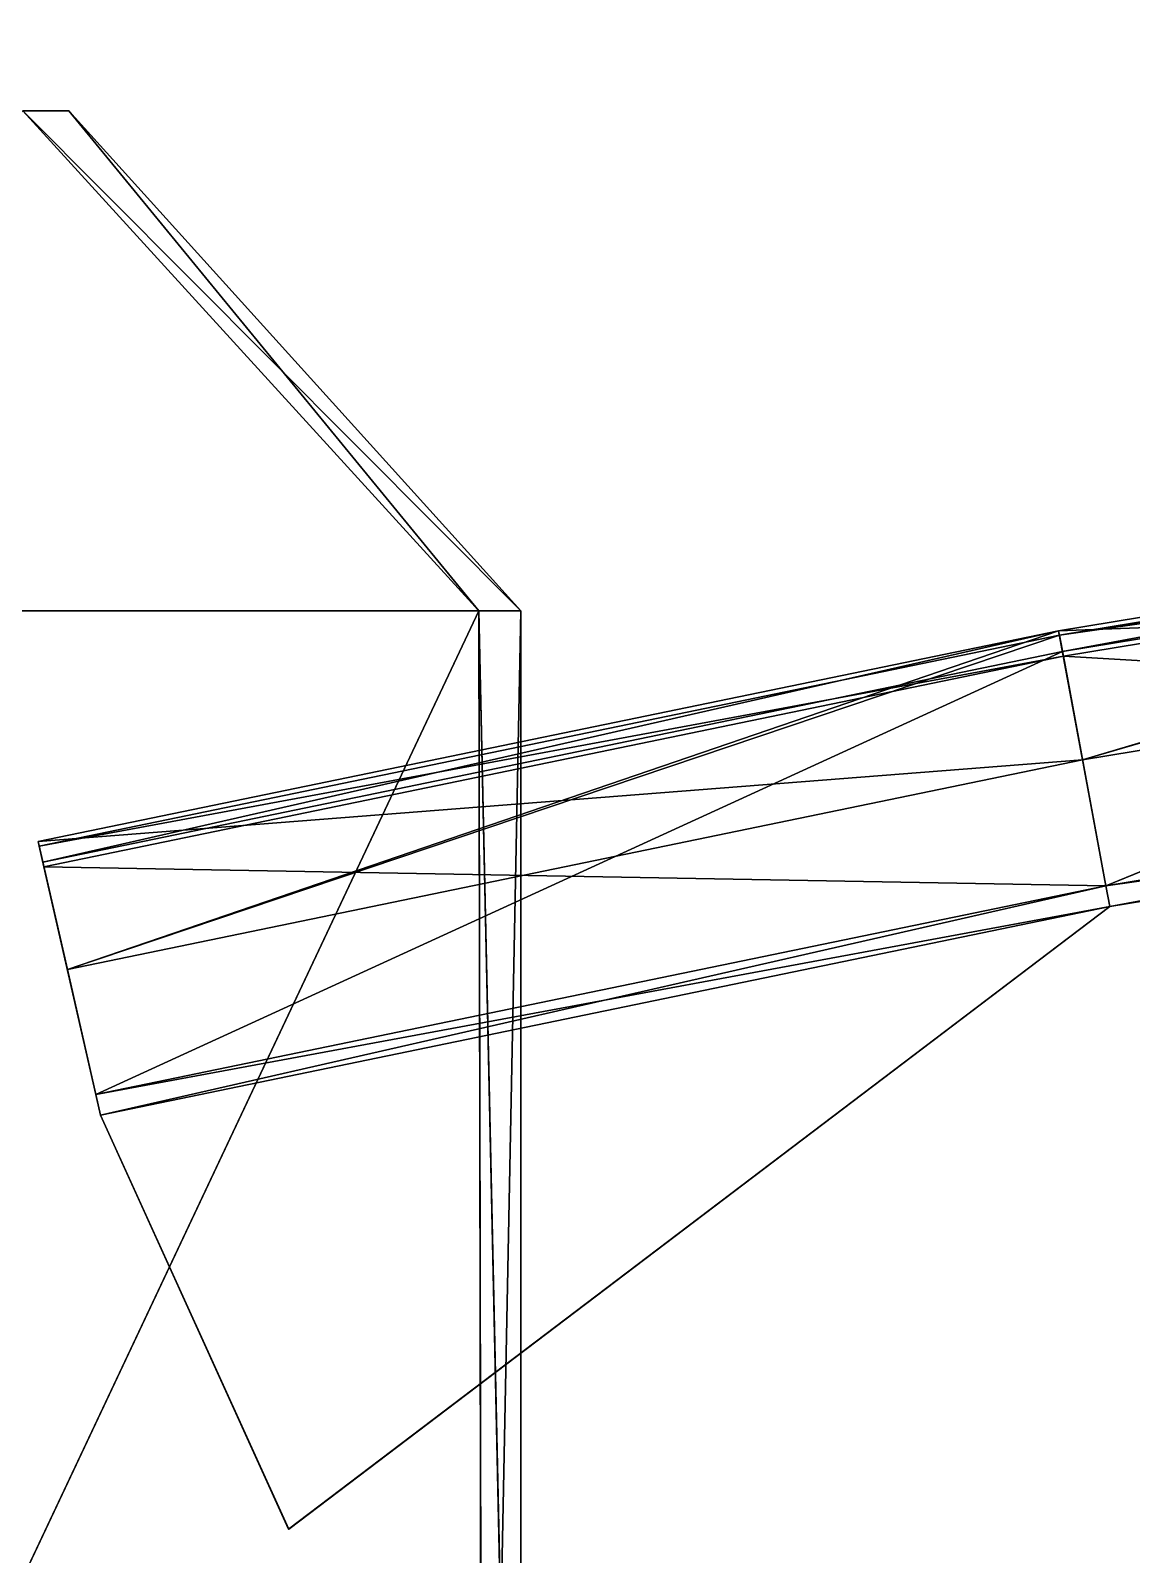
# Model space of a CAD drawing. Extents: x 0 to 3400, y 0 to 843.
# Drawn here: x 1962.57 to 1972.94, y 795.86 to 810.22 of the extents above; entities that cross this region are included whole.
import ezdxf

# ---------------------------------------------------------------- set-up
doc = ezdxf.new("R2010")
doc.units = 0
doc.header["$MEASUREMENT"] = 0
doc.layers.get('0').update_dxf_attribs({"color": 13, "linetype": 'CONTINUOUS'})

# ---------------------------------------------------------------- blocks, each defined once
blk = doc.blocks.new('DIFFERENCE_13')
mesh = blk.add_polyface()
corners = [(1850, 100, 18), (500, 700, 18), (500, 100, 18), (1850, 700, 18)]
mesh.append_faces([[corners[k] for k in face] for face in [(0, 1, 2), (1, 0, 3)]], dxfattribs={"vtx0": -1})
mesh = blk.add_polyface()
corners = [(1850, 700), (500, 100), (500, 700), (1850, 100)]
mesh.append_faces([[corners[k] for k in face] for face in [(0, 1, 2), (1, 0, 3)]], dxfattribs={"vtx0": -1})
blk = doc.blocks.new('GROUP_12')
at = {"color": 45}
for p, q in [((12.356, 28.896, 12.793), (16.654, 24.184, 17.051)), ((16.654, 24.184, 7.666), (12.356, 28.896, 11.924)), ((12.356, 28.896, 11.924), (12.791, 28.896, 12.358)), ((12.791, 28.896, 12.358), (12.356, 28.896, 12.793)), ((17.049, 24.184, 16.656), (12.356, 28.896, 12.793)), ((12.791, 28.896, 12.358), (17.049, 24.184, 8.06)), ((17.049, 24.184, 16.656), (12.791, 28.896, 12.358)), ((16.654, 24.184, 7.666), (12.791, 28.896, 12.358)), ((22.117, 23.995, 15.791), (31.805, 25.59, 14.518)), ((22.117, 23.995, 14.518), (31.805, 25.59, 14.518)), ((22.117, 23.995, 13.549), (31.805, 25.59, 13.549)), ((22.117, 23.995, 11.816), (31.805, 25.59, 11.118)), ((22.117, 23.995, 11.118), (31.805, 25.59, 11.118)), ((22.117, 23.995, 15.791), (31.805, 25.59, 15.791)), ((22.117, 23.995, 11.816), (31.805, 25.59, 11.816)), ((22.117, 23.995, 13.549), (31.805, 25.59, 12.845)), ((22.117, 23.995, 12.845), (31.805, 25.59, 12.845)), ((22.153, 23.8, 16.035), (31.805, 25.59, 15.791)), ((22.342, 22.779, 13.549), (31.805, 25.59, 13.549)), ((22.342, 22.779, 11.816), (31.805, 25.59, 11.816)), ((22.125, 23.952, 8.937), (31.812, 25.546, 8.937)), ((22.125, 23.952, 10.177), (31.812, 25.546, 8.937)), ((22.125, 23.952, 10.177), (31.812, 25.546, 10.177)), ((22.342, 22.779, 10.177), (31.812, 25.546, 10.177)), ((22.125, 23.952, 8.937), (31.84, 25.35, 8.693)), ((22.153, 23.8, 16.035), (31.834, 25.394, 16.035)), ((22.161, 23.757, 8.693), (31.84, 25.35, 8.693)), ((22.563, 21.59, 16.043), (31.834, 25.394, 16.035)), ((22.117, 23.995, 14.518), (31.981, 24.366, 14.518)), ((22.117, 23.995, 11.118), (31.981, 24.366, 11.118)), ((22.117, 23.995, 12.845), (31.981, 24.366, 12.845)), ((22.342, 22.779, 11.118), (31.981, 24.366, 10.177)), ((22.342, 22.779, 11.118), (31.981, 24.366, 11.118)), ((22.342, 22.779, 14.518), (31.981, 24.366, 13.549)), ((22.342, 22.779, 14.518), (31.981, 24.366, 14.518)), ((22.342, 22.779, 12.845), (31.981, 24.366, 11.816)), ((22.342, 22.779, 12.845), (31.981, 24.366, 12.845)), ((22.342, 22.779, 13.549), (31.981, 24.366, 13.549)), ((22.342, 22.779, 10.177), (31.981, 24.366, 10.177)), ((22.342, 22.779, 11.816), (31.981, 24.366, 11.816)), ((16.654, 24.184, 7.666), (8.025, 5.885, 7.666)), ((16.654, 24.184, 17.051), (8.058, 24.184, 17.051)), ((16.654, 24.184, 7.666), (8.058, 24.184, 7.666)), ((16.688, 5.885, 7.666), (16.654, 24.184, 7.666)), ((16.654, 24.184, 17.051), (16.688, 5.885, 17.051)), ((17.049, 24.184, 8.06), (16.654, 24.184, 7.666)), ((16.654, 24.184, 17.051), (17.049, 5.885, 16.69)), ((16.654, 24.184, 17.051), (17.049, 24.184, 16.656)), ((17.049, 24.184, 8.06), (16.688, 5.885, 7.666)), ((17.049, 5.885, 16.69), (17.049, 24.184, 16.656)), ((17.049, 24.184, 16.656), (17.049, 5.885, 8.027)), ((17.049, 24.184, 16.656), (17.049, 24.184, 8.06)), ((17.049, 24.184, 8.06), (17.049, 5.885, 8.027)), ((12.501, 22.008, 15.791), (22.117, 23.995, 15.791)), ((12.501, 22.008, 13.549), (22.117, 23.995, 12.845)), ((12.501, 22.008, 15.791), (22.117, 23.995, 14.518)), ((12.501, 22.008, 13.549), (22.117, 23.995, 13.549)), ((12.501, 22.008, 14.518), (22.117, 23.995, 14.518)), ((12.501, 22.008, 12.845), (22.117, 23.995, 12.845)), ((12.501, 22.008, 11.816), (22.117, 23.995, 11.816)), ((12.501, 22.008, 11.816), (22.117, 23.995, 11.118)), ((12.501, 22.008, 11.118), (22.117, 23.995, 11.118)), ((12.545, 21.814, 16.035), (22.117, 23.995, 15.791)), ((12.776, 20.802, 13.549), (22.117, 23.995, 13.549)), ((12.776, 20.802, 11.816), (22.117, 23.995, 11.816)), ((22.117, 23.995, 12.845), (22.117, 23.995, 13.549)), ((22.117, 23.995, 13.549), (22.342, 22.779, 13.549)), ((22.342, 22.779, 14.518), (22.117, 23.995, 14.518)), ((22.117, 23.995, 15.791), (22.153, 23.8, 16.035)), ((22.342, 22.779, 12.845), (22.117, 23.995, 12.845)), ((22.117, 23.995, 14.518), (22.117, 23.995, 15.791)), ((22.117, 23.995, 11.118), (22.117, 23.995, 11.816)), ((22.342, 22.779, 11.118), (22.117, 23.995, 11.118)), ((22.117, 23.995, 11.816), (22.342, 22.779, 11.816)), ((12.51, 21.965, 10.177), (22.125, 23.952, 8.937)), ((12.51, 21.965, 10.177), (22.125, 23.952, 10.177)), ((12.51, 21.965, 8.937), (22.125, 23.952, 8.937)), ((12.776, 20.802, 10.177), (22.125, 23.952, 10.177)), ((22.125, 23.952, 8.937), (22.125, 23.952, 10.177)), ((22.161, 23.757, 8.693), (22.125, 23.952, 8.937)), ((22.125, 23.952, 10.177), (22.342, 22.779, 10.177)), ((12.51, 21.965, 8.937), (22.161, 23.757, 8.693)), ((12.545, 21.814, 16.035), (22.153, 23.8, 16.035)), ((12.555, 21.771, 8.693), (22.161, 23.757, 8.693)), ((13.044, 19.623, 16.043), (22.153, 23.8, 16.035)), ((22.153, 23.8, 16.035), (22.563, 21.59, 16.043)), ((22.563, 21.59, 8.693), (22.161, 23.757, 8.693)), ((22.161, 23.757, 8.693), (32.154, 23.168, 8.693)), ((32.153, 23.169, 16.043), (22.563, 21.59, 16.043)), ((22.563, 21.59, 8.693), (32.154, 23.168, 8.693)), ((22.599, 21.395, 15.8), (32.153, 23.169, 16.043)), ((22.563, 21.59, 8.693), (32.182, 22.972, 8.937)), ((22.599, 21.395, 8.937), (32.182, 22.973, 15.8)), ((22.599, 21.395, 15.8), (32.182, 22.973, 15.8)), ((22.599, 21.395, 8.937), (32.182, 22.972, 8.937)), ((12.501, 22.008, 14.518), (22.342, 22.779, 14.518)), ((12.501, 22.008, 12.845), (22.342, 22.779, 12.845)), ((12.501, 22.008, 11.118), (22.342, 22.779, 11.118)), ((12.776, 20.802, 13.549), (22.342, 22.779, 13.549)), ((12.776, 20.802, 14.518), (22.342, 22.779, 14.518)), ((12.776, 20.802, 14.518), (22.342, 22.779, 13.549)), ((12.776, 20.802, 12.845), (22.342, 22.779, 12.845)), ((12.776, 20.802, 12.845), (22.342, 22.779, 11.816)), ((12.776, 20.802, 11.816), (22.342, 22.779, 11.816)), ((12.776, 20.802, 11.118), (22.342, 22.779, 10.177)), ((12.776, 20.802, 11.118), (22.342, 22.779, 11.118)), ((12.776, 20.802, 10.177), (22.342, 22.779, 10.177)), ((22.342, 22.779, 13.549), (22.342, 22.779, 14.518)), ((22.342, 22.779, 10.177), (22.342, 22.779, 11.118)), ((22.342, 22.779, 11.816), (22.342, 22.779, 12.845)), ((12.501, 22.008, 13.549), (12.501, 22.008, 12.845)), ((12.501, 22.008, 15.791), (12.501, 22.008, 14.518)), ((12.776, 20.802, 13.549), (12.501, 22.008, 13.549)), ((12.501, 22.008, 14.518), (12.776, 20.802, 14.518)), ((12.545, 21.814, 16.035), (12.501, 22.008, 15.791)), ((12.501, 22.008, 12.845), (12.776, 20.802, 12.845)), ((12.501, 22.008, 11.118), (12.776, 20.802, 11.118)), ((12.776, 20.802, 11.816), (12.501, 22.008, 11.816)), ((12.501, 22.008, 11.816), (12.501, 22.008, 11.118)), ((12.501, 22.008, 11.816), (12.776, 20.802, 11.118)), ((12.501, 22.008, 13.549), (12.776, 20.802, 12.845)), ((12.776, 20.802, 14.518), (12.501, 22.008, 15.791)), ((12.776, 20.802, 10.177), (12.51, 21.965, 10.177)), ((12.51, 21.965, 8.937), (12.555, 21.771, 8.693)), ((12.51, 21.965, 10.177), (12.51, 21.965, 8.937)), ((12.776, 20.802, 10.177), (12.51, 21.965, 8.937)), ((13.044, 19.623, 16.043), (12.545, 21.814, 16.035)), ((12.776, 20.802, 14.518), (12.545, 21.814, 16.035)), ((12.555, 21.771, 8.693), (22.563, 21.59, 8.693)), ((12.555, 21.771, 8.693), (13.045, 19.622, 8.693)), ((12.776, 20.802, 10.177), (12.555, 21.771, 8.693)), ((22.563, 21.59, 16.043), (13.044, 19.623, 16.043)), ((13.045, 19.622, 8.693), (22.563, 21.59, 8.693)), ((13.089, 19.429, 15.8), (22.563, 21.59, 16.043)), ((22.599, 21.395, 8.937), (22.563, 21.59, 8.693)), ((22.563, 21.59, 16.043), (22.599, 21.395, 15.8)), ((13.045, 19.622, 8.693), (22.599, 21.395, 8.937)), ((13.089, 19.429, 8.937), (22.599, 21.395, 8.937)), ((22.599, 21.395, 15.8), (13.089, 19.429, 15.8)), ((14.861, 15.526, 14.209), (22.599, 21.395, 15.8)), ((14.862, 15.526, 10.529), (22.599, 21.395, 15.8)), ((22.599, 21.395, 8.937), (14.862, 15.526, 10.529)), ((22.599, 21.395, 15.8), (22.599, 21.395, 8.937)), ((12.776, 20.802, 14.518), (12.776, 20.802, 13.549)), ((12.776, 20.802, 12.845), (12.776, 20.802, 11.816)), ((12.776, 20.802, 11.118), (12.776, 20.802, 10.177)), ((12.776, 20.802, 10.177), (13.045, 19.622, 8.693)), ((12.776, 20.802, 10.177), (13.089, 19.429, 8.937)), ((12.776, 20.802, 11.118), (13.089, 19.429, 8.937)), ((12.776, 20.802, 11.816), (12.776, 20.802, 11.118)), ((12.776, 20.802, 11.816), (13.089, 19.429, 8.937)), ((12.776, 20.802, 12.845), (13.089, 19.429, 8.937)), ((12.776, 20.802, 13.549), (12.776, 20.802, 12.845)), ((12.776, 20.802, 13.549), (13.089, 19.429, 8.937)), ((12.776, 20.802, 14.518), (13.089, 19.429, 8.937)), ((12.776, 20.802, 14.518), (13.089, 19.429, 15.8)), ((12.776, 20.802, 14.518), (13.044, 19.623, 16.043)), ((13.089, 19.429, 15.8), (13.044, 19.623, 16.043)), ((13.045, 19.622, 8.693), (13.089, 19.429, 8.937)), ((13.089, 19.429, 15.8), (13.089, 19.429, 8.937)), ((13.089, 19.429, 8.937), (14.862, 15.526, 10.529)), ((13.089, 19.429, 15.8), (14.861, 15.526, 14.209)), ((14.862, 15.526, 10.529), (13.089, 19.429, 15.8)), ((14.862, 15.526, 10.529), (14.861, 15.526, 14.209))]:
    blk.add_line(p, q, dxfattribs=at)
mesh = blk.add_polyface(dxfattribs=at)
corners = [(16.654, 24.184, 17.051), (12.356, 28.896, 12.793), (8.058, 24.184, 17.051)]
mesh.append_faces([[corners[k] for k in face] for face in [(0, 1, 2)]], dxfattribs={"color": 45})
mesh = blk.add_polyface(dxfattribs=at)
corners = [(16.654, 24.184, 7.666), (8.058, 24.184, 7.666), (12.356, 28.896, 11.924)]
mesh.append_faces([[corners[k] for k in face] for face in [(0, 1, 2)]], dxfattribs={"color": 45})
mesh = blk.add_polyface(dxfattribs=at)
corners = [(12.356, 28.896, 12.793), (12.791, 28.896, 12.358), (12.356, 28.896, 11.924)]
mesh.append_faces([[corners[k] for k in face] for face in [(0, 1, 2)]], dxfattribs={"color": 45})
mesh = blk.add_polyface(dxfattribs=at)
corners = [(12.791, 28.896, 12.358), (16.654, 24.184, 7.666), (12.356, 28.896, 11.924)]
mesh.append_faces([[corners[k] for k in face] for face in [(0, 1, 2)]], dxfattribs={"color": 45})
mesh = blk.add_polyface(dxfattribs=at)
corners = [(17.049, 24.184, 16.656), (12.791, 28.896, 12.358), (12.356, 28.896, 12.793)]
mesh.append_faces([[corners[k] for k in face] for face in [(0, 1, 2)]], dxfattribs={"color": 45})
mesh = blk.add_polyface(dxfattribs=at)
corners = [(16.654, 24.184, 17.051), (17.049, 24.184, 16.656), (12.356, 28.896, 12.793)]
mesh.append_faces([[corners[k] for k in face] for face in [(0, 1, 2)]], dxfattribs={"color": 45})
mesh = blk.add_polyface(dxfattribs=at)
corners = [(12.791, 28.896, 12.358), (17.049, 24.184, 16.656), (17.049, 24.184, 8.06)]
mesh.append_faces([[corners[k] for k in face] for face in [(0, 1, 2)]], dxfattribs={"color": 45})
mesh = blk.add_polyface(dxfattribs=at)
corners = [(12.791, 28.896, 12.358), (17.049, 24.184, 8.06), (16.654, 24.184, 7.666)]
mesh.append_faces([[corners[k] for k in face] for face in [(0, 1, 2)]], dxfattribs={"color": 45})
mesh = blk.add_polyface(dxfattribs=at)
corners = [(22.117, 23.995, 15.791), (31.805, 25.59, 14.518), (22.117, 23.995, 14.518)]
mesh.append_faces([[corners[k] for k in face] for face in [(0, 1, 2)]], dxfattribs={"color": 45})
mesh = blk.add_polyface(dxfattribs=at)
corners = [(31.981, 24.366, 14.518), (22.117, 23.995, 14.518), (31.805, 25.59, 14.518)]
mesh.append_faces([[corners[k] for k in face] for face in [(0, 1, 2)]], dxfattribs={"color": 45})
mesh = blk.add_polyface(dxfattribs=at)
corners = [(31.805, 25.59, 13.549), (22.117, 23.995, 13.549), (22.342, 22.779, 13.549)]
mesh.append_faces([[corners[k] for k in face] for face in [(0, 1, 2)]], dxfattribs={"color": 45})
mesh = blk.add_polyface(dxfattribs=at)
corners = [(22.117, 23.995, 11.816), (31.805, 25.59, 11.118), (22.117, 23.995, 11.118)]
mesh.append_faces([[corners[k] for k in face] for face in [(0, 1, 2)]], dxfattribs={"color": 45})
mesh = blk.add_polyface(dxfattribs=at)
corners = [(31.805, 25.59, 15.791), (31.805, 25.59, 14.518), (22.117, 23.995, 15.791)]
mesh.append_faces([[corners[k] for k in face] for face in [(0, 1, 2)]], dxfattribs={"color": 45})
mesh = blk.add_polyface(dxfattribs=at)
corners = [(31.805, 25.59, 11.816), (31.805, 25.59, 11.118), (22.117, 23.995, 11.816)]
mesh.append_faces([[corners[k] for k in face] for face in [(0, 1, 2)]], dxfattribs={"color": 45})
mesh = blk.add_polyface(dxfattribs=at)
corners = [(31.805, 25.59, 13.549), (31.805, 25.59, 12.845), (22.117, 23.995, 13.549)]
mesh.append_faces([[corners[k] for k in face] for face in [(0, 1, 2)]], dxfattribs={"color": 45})
mesh = blk.add_polyface(dxfattribs=at)
corners = [(31.981, 24.366, 11.118), (22.117, 23.995, 11.118), (31.805, 25.59, 11.118)]
mesh.append_faces([[corners[k] for k in face] for face in [(0, 1, 2)]], dxfattribs={"color": 45})
mesh = blk.add_polyface(dxfattribs=at)
corners = [(31.981, 24.366, 12.845), (22.117, 23.995, 12.845), (31.805, 25.59, 12.845)]
mesh.append_faces([[corners[k] for k in face] for face in [(0, 1, 2)]], dxfattribs={"color": 45})
mesh = blk.add_polyface(dxfattribs=at)
corners = [(22.117, 23.995, 13.549), (31.805, 25.59, 12.845), (22.117, 23.995, 12.845)]
mesh.append_faces([[corners[k] for k in face] for face in [(0, 1, 2)]], dxfattribs={"color": 45})
mesh = blk.add_polyface(dxfattribs=at)
corners = [(31.805, 25.59, 11.816), (22.117, 23.995, 11.816), (22.342, 22.779, 11.816)]
mesh.append_faces([[corners[k] for k in face] for face in [(0, 1, 2)]], dxfattribs={"color": 45})
mesh = blk.add_polyface(dxfattribs=at)
corners = [(22.153, 23.8, 16.035), (31.805, 25.59, 15.791), (22.117, 23.995, 15.791)]
mesh.append_faces([[corners[k] for k in face] for face in [(0, 1, 2)]], dxfattribs={"color": 45})
mesh = blk.add_polyface(dxfattribs=at)
corners = [(31.834, 25.394, 16.035), (31.805, 25.59, 15.791), (22.153, 23.8, 16.035)]
mesh.append_faces([[corners[k] for k in face] for face in [(0, 1, 2)]], dxfattribs={"color": 45})
mesh = blk.add_polyface(dxfattribs=at)
corners = [(31.981, 24.366, 13.549), (31.805, 25.59, 13.549), (22.342, 22.779, 13.549)]
mesh.append_faces([[corners[k] for k in face] for face in [(0, 1, 2)]], dxfattribs={"color": 45})
mesh = blk.add_polyface(dxfattribs=at)
corners = [(31.981, 24.366, 11.816), (31.805, 25.59, 11.816), (22.342, 22.779, 11.816)]
mesh.append_faces([[corners[k] for k in face] for face in [(0, 1, 2)]], dxfattribs={"color": 45})
mesh = blk.add_polyface(dxfattribs=at)
corners = [(31.812, 25.546, 8.937), (31.84, 25.35, 8.693), (22.125, 23.952, 8.937)]
mesh.append_faces([[corners[k] for k in face] for face in [(0, 1, 2)]], dxfattribs={"color": 45})
mesh = blk.add_polyface(dxfattribs=at)
corners = [(31.812, 25.546, 10.177), (31.812, 25.546, 8.937), (22.125, 23.952, 10.177)]
mesh.append_faces([[corners[k] for k in face] for face in [(0, 1, 2)]], dxfattribs={"color": 45})
mesh = blk.add_polyface(dxfattribs=at)
corners = [(31.812, 25.546, 10.177), (22.125, 23.952, 10.177), (22.342, 22.779, 10.177)]
mesh.append_faces([[corners[k] for k in face] for face in [(0, 1, 2)]], dxfattribs={"color": 45})
mesh = blk.add_polyface(dxfattribs=at)
corners = [(22.125, 23.952, 10.177), (31.812, 25.546, 8.937), (22.125, 23.952, 8.937)]
mesh.append_faces([[corners[k] for k in face] for face in [(0, 1, 2)]], dxfattribs={"color": 45})
mesh = blk.add_polyface(dxfattribs=at)
corners = [(31.981, 24.366, 10.177), (31.812, 25.546, 10.177), (22.342, 22.779, 10.177)]
mesh.append_faces([[corners[k] for k in face] for face in [(0, 1, 2)]], dxfattribs={"color": 45})
mesh = blk.add_polyface(dxfattribs=at)
corners = [(22.125, 23.952, 8.937), (31.84, 25.35, 8.693), (22.161, 23.757, 8.693)]
mesh.append_faces([[corners[k] for k in face] for face in [(0, 1, 2)]], dxfattribs={"color": 45})
mesh = blk.add_polyface(dxfattribs=at)
corners = [(31.834, 25.394, 16.035), (22.153, 23.8, 16.035), (22.563, 21.59, 16.043)]
mesh.append_faces([[corners[k] for k in face] for face in [(0, 1, 2)]], dxfattribs={"color": 45})
mesh = blk.add_polyface(dxfattribs=at)
corners = [(32.154, 23.168, 8.693), (22.161, 23.757, 8.693), (31.84, 25.35, 8.693)]
mesh.append_faces([[corners[k] for k in face] for face in [(0, 1, 2)]], dxfattribs={"color": 45})
mesh = blk.add_polyface(dxfattribs=at)
corners = [(32.153, 23.169, 16.043), (31.834, 25.394, 16.035), (22.563, 21.59, 16.043)]
mesh.append_faces([[corners[k] for k in face] for face in [(0, 1, 2)]], dxfattribs={"color": 45})
mesh = blk.add_polyface(dxfattribs=at)
corners = [(31.981, 24.366, 11.118), (22.342, 22.779, 11.118), (22.117, 23.995, 11.118)]
mesh.append_faces([[corners[k] for k in face] for face in [(0, 1, 2)]], dxfattribs={"color": 45})
mesh = blk.add_polyface(dxfattribs=at)
corners = [(31.981, 24.366, 12.845), (22.342, 22.779, 12.845), (22.117, 23.995, 12.845)]
mesh.append_faces([[corners[k] for k in face] for face in [(0, 1, 2)]], dxfattribs={"color": 45})
mesh = blk.add_polyface(dxfattribs=at)
corners = [(31.981, 24.366, 14.518), (22.342, 22.779, 14.518), (22.117, 23.995, 14.518)]
mesh.append_faces([[corners[k] for k in face] for face in [(0, 1, 2)]], dxfattribs={"color": 45})
mesh = blk.add_polyface(dxfattribs=at)
corners = [(31.981, 24.366, 11.118), (31.981, 24.366, 10.177), (22.342, 22.779, 11.118)]
mesh.append_faces([[corners[k] for k in face] for face in [(0, 1, 2)]], dxfattribs={"color": 45})
mesh = blk.add_polyface(dxfattribs=at)
corners = [(31.981, 24.366, 14.518), (31.981, 24.366, 13.549), (22.342, 22.779, 14.518)]
mesh.append_faces([[corners[k] for k in face] for face in [(0, 1, 2)]], dxfattribs={"color": 45})
mesh = blk.add_polyface(dxfattribs=at)
corners = [(31.981, 24.366, 12.845), (31.981, 24.366, 11.816), (22.342, 22.779, 12.845)]
mesh.append_faces([[corners[k] for k in face] for face in [(0, 1, 2)]], dxfattribs={"color": 45})
mesh = blk.add_polyface(dxfattribs=at)
corners = [(22.342, 22.779, 11.118), (31.981, 24.366, 10.177), (22.342, 22.779, 10.177)]
mesh.append_faces([[corners[k] for k in face] for face in [(0, 1, 2)]], dxfattribs={"color": 45})
mesh = blk.add_polyface(dxfattribs=at)
corners = [(22.342, 22.779, 14.518), (31.981, 24.366, 13.549), (22.342, 22.779, 13.549)]
mesh.append_faces([[corners[k] for k in face] for face in [(0, 1, 2)]], dxfattribs={"color": 45})
mesh = blk.add_polyface(dxfattribs=at)
corners = [(22.342, 22.779, 12.845), (31.981, 24.366, 11.816), (22.342, 22.779, 11.816)]
mesh.append_faces([[corners[k] for k in face] for face in [(0, 1, 2)]], dxfattribs={"color": 45})
mesh = blk.add_polyface(dxfattribs=at)
corners = [(16.688, 5.885, 7.666), (8.025, 5.885, 7.666), (16.654, 24.184, 7.666)]
mesh.append_faces([[corners[k] for k in face] for face in [(0, 1, 2)]], dxfattribs={"color": 45})
mesh = blk.add_polyface(dxfattribs=at)
corners = [(16.654, 24.184, 7.666), (8.025, 5.885, 7.666), (8.058, 24.184, 7.666)]
mesh.append_faces([[corners[k] for k in face] for face in [(0, 1, 2)]], dxfattribs={"color": 45})
mesh = blk.add_polyface(dxfattribs=at)
corners = [(16.688, 5.885, 17.051), (8.058, 24.184, 17.051), (8.025, 5.885, 17.051)]
mesh.append_faces([[corners[k] for k in face] for face in [(0, 1, 2)]], dxfattribs={"color": 45})
mesh = blk.add_polyface(dxfattribs=at)
corners = [(16.688, 5.885, 17.051), (16.654, 24.184, 17.051), (8.058, 24.184, 17.051)]
mesh.append_faces([[corners[k] for k in face] for face in [(0, 1, 2)]], dxfattribs={"color": 45})
mesh = blk.add_polyface(dxfattribs=at)
corners = [(17.049, 24.184, 8.06), (16.688, 5.885, 7.666), (16.654, 24.184, 7.666)]
mesh.append_faces([[corners[k] for k in face] for face in [(0, 1, 2)]], dxfattribs={"color": 45})
mesh = blk.add_polyface(dxfattribs=at)
corners = [(16.654, 24.184, 17.051), (16.688, 5.885, 17.051), (17.049, 5.885, 16.69)]
mesh.append_faces([[corners[k] for k in face] for face in [(0, 1, 2)]], dxfattribs={"color": 45})
mesh = blk.add_polyface(dxfattribs=at)
corners = [(16.654, 24.184, 17.051), (17.049, 5.885, 16.69), (17.049, 24.184, 16.656)]
mesh.append_faces([[corners[k] for k in face] for face in [(0, 1, 2)]], dxfattribs={"color": 45})
mesh = blk.add_polyface(dxfattribs=at)
corners = [(17.049, 5.885, 8.027), (16.688, 5.885, 7.666), (17.049, 24.184, 8.06)]
mesh.append_faces([[corners[k] for k in face] for face in [(0, 1, 2)]], dxfattribs={"color": 45})
mesh = blk.add_polyface(dxfattribs=at)
corners = [(17.049, 24.184, 16.656), (17.049, 5.885, 16.69), (17.049, 5.885, 8.027)]
mesh.append_faces([[corners[k] for k in face] for face in [(0, 1, 2)]], dxfattribs={"color": 45})
mesh = blk.add_polyface(dxfattribs=at)
corners = [(17.049, 24.184, 16.656), (17.049, 5.885, 8.027), (17.049, 24.184, 8.06)]
mesh.append_faces([[corners[k] for k in face] for face in [(0, 1, 2)]], dxfattribs={"color": 45})
mesh = blk.add_polyface(dxfattribs=at)
corners = [(12.501, 22.008, 15.791), (22.117, 23.995, 14.518), (12.501, 22.008, 14.518)]
mesh.append_faces([[corners[k] for k in face] for face in [(0, 1, 2)]], dxfattribs={"color": 45})
mesh = blk.add_polyface(dxfattribs=at)
corners = [(22.342, 22.779, 12.845), (12.501, 22.008, 12.845), (22.117, 23.995, 12.845)]
mesh.append_faces([[corners[k] for k in face] for face in [(0, 1, 2)]], dxfattribs={"color": 45})
mesh = blk.add_polyface(dxfattribs=at)
corners = [(12.545, 21.814, 16.035), (22.117, 23.995, 15.791), (12.501, 22.008, 15.791)]
mesh.append_faces([[corners[k] for k in face] for face in [(0, 1, 2)]], dxfattribs={"color": 45})
mesh = blk.add_polyface(dxfattribs=at)
corners = [(22.117, 23.995, 13.549), (22.117, 23.995, 12.845), (12.501, 22.008, 13.549)]
mesh.append_faces([[corners[k] for k in face] for face in [(0, 1, 2)]], dxfattribs={"color": 45})
mesh = blk.add_polyface(dxfattribs=at)
corners = [(22.117, 23.995, 11.816), (12.501, 22.008, 11.816), (12.776, 20.802, 11.816)]
mesh.append_faces([[corners[k] for k in face] for face in [(0, 1, 2)]], dxfattribs={"color": 45})
mesh = blk.add_polyface(dxfattribs=at)
corners = [(12.501, 22.008, 11.816), (22.117, 23.995, 11.118), (12.501, 22.008, 11.118)]
mesh.append_faces([[corners[k] for k in face] for face in [(0, 1, 2)]], dxfattribs={"color": 45})
mesh = blk.add_polyface(dxfattribs=at)
corners = [(22.117, 23.995, 11.816), (22.117, 23.995, 11.118), (12.501, 22.008, 11.816)]
mesh.append_faces([[corners[k] for k in face] for face in [(0, 1, 2)]], dxfattribs={"color": 45})
mesh = blk.add_polyface(dxfattribs=at)
corners = [(22.342, 22.779, 14.518), (12.501, 22.008, 14.518), (22.117, 23.995, 14.518)]
mesh.append_faces([[corners[k] for k in face] for face in [(0, 1, 2)]], dxfattribs={"color": 45})
mesh = blk.add_polyface(dxfattribs=at)
corners = [(22.342, 22.779, 11.118), (12.501, 22.008, 11.118), (22.117, 23.995, 11.118)]
mesh.append_faces([[corners[k] for k in face] for face in [(0, 1, 2)]], dxfattribs={"color": 45})
mesh = blk.add_polyface(dxfattribs=at)
corners = [(22.117, 23.995, 15.791), (22.117, 23.995, 14.518), (12.501, 22.008, 15.791)]
mesh.append_faces([[corners[k] for k in face] for face in [(0, 1, 2)]], dxfattribs={"color": 45})
mesh = blk.add_polyface(dxfattribs=at)
corners = [(12.501, 22.008, 13.549), (22.117, 23.995, 12.845), (12.501, 22.008, 12.845)]
mesh.append_faces([[corners[k] for k in face] for face in [(0, 1, 2)]], dxfattribs={"color": 45})
mesh = blk.add_polyface(dxfattribs=at)
corners = [(22.117, 23.995, 13.549), (12.501, 22.008, 13.549), (12.776, 20.802, 13.549)]
mesh.append_faces([[corners[k] for k in face] for face in [(0, 1, 2)]], dxfattribs={"color": 45})
mesh = blk.add_polyface(dxfattribs=at)
corners = [(22.153, 23.8, 16.035), (22.117, 23.995, 15.791), (12.545, 21.814, 16.035)]
mesh.append_faces([[corners[k] for k in face] for face in [(0, 1, 2)]], dxfattribs={"color": 45})
mesh = blk.add_polyface(dxfattribs=at)
corners = [(22.342, 22.779, 11.816), (22.117, 23.995, 11.816), (12.776, 20.802, 11.816)]
mesh.append_faces([[corners[k] for k in face] for face in [(0, 1, 2)]], dxfattribs={"color": 45})
mesh = blk.add_polyface(dxfattribs=at)
corners = [(22.342, 22.779, 13.549), (22.117, 23.995, 13.549), (12.776, 20.802, 13.549)]
mesh.append_faces([[corners[k] for k in face] for face in [(0, 1, 2)]], dxfattribs={"color": 45})
mesh = blk.add_polyface(dxfattribs=at)
corners = [(22.125, 23.952, 10.177), (22.125, 23.952, 8.937), (12.51, 21.965, 10.177)]
mesh.append_faces([[corners[k] for k in face] for face in [(0, 1, 2)]], dxfattribs={"color": 45})
mesh = blk.add_polyface(dxfattribs=at)
corners = [(22.125, 23.952, 10.177), (12.51, 21.965, 10.177), (12.776, 20.802, 10.177)]
mesh.append_faces([[corners[k] for k in face] for face in [(0, 1, 2)]], dxfattribs={"color": 45})
mesh = blk.add_polyface(dxfattribs=at)
corners = [(12.51, 21.965, 10.177), (22.125, 23.952, 8.937), (12.51, 21.965, 8.937)]
mesh.append_faces([[corners[k] for k in face] for face in [(0, 1, 2)]], dxfattribs={"color": 45})
mesh = blk.add_polyface(dxfattribs=at)
corners = [(22.125, 23.952, 8.937), (22.161, 23.757, 8.693), (12.51, 21.965, 8.937)]
mesh.append_faces([[corners[k] for k in face] for face in [(0, 1, 2)]], dxfattribs={"color": 45})
mesh = blk.add_polyface(dxfattribs=at)
corners = [(22.342, 22.779, 10.177), (22.125, 23.952, 10.177), (12.776, 20.802, 10.177)]
mesh.append_faces([[corners[k] for k in face] for face in [(0, 1, 2)]], dxfattribs={"color": 45})
mesh = blk.add_polyface(dxfattribs=at)
corners = [(12.51, 21.965, 8.937), (22.161, 23.757, 8.693), (12.555, 21.771, 8.693)]
mesh.append_faces([[corners[k] for k in face] for face in [(0, 1, 2)]], dxfattribs={"color": 45})
mesh = blk.add_polyface(dxfattribs=at)
corners = [(22.153, 23.8, 16.035), (12.545, 21.814, 16.035), (13.044, 19.623, 16.043)]
mesh.append_faces([[corners[k] for k in face] for face in [(0, 1, 2)]], dxfattribs={"color": 45})
mesh = blk.add_polyface(dxfattribs=at)
corners = [(22.563, 21.59, 8.693), (12.555, 21.771, 8.693), (22.161, 23.757, 8.693)]
mesh.append_faces([[corners[k] for k in face] for face in [(0, 1, 2)]], dxfattribs={"color": 45})
mesh = blk.add_polyface(dxfattribs=at)
corners = [(22.563, 21.59, 16.043), (22.153, 23.8, 16.035), (13.044, 19.623, 16.043)]
mesh.append_faces([[corners[k] for k in face] for face in [(0, 1, 2)]], dxfattribs={"color": 45})
mesh = blk.add_polyface(dxfattribs=at)
corners = [(32.154, 23.168, 8.693), (22.563, 21.59, 8.693), (22.161, 23.757, 8.693)]
mesh.append_faces([[corners[k] for k in face] for face in [(0, 1, 2)]], dxfattribs={"color": 45})
mesh = blk.add_polyface(dxfattribs=at)
corners = [(32.153, 23.169, 16.043), (22.563, 21.59, 16.043), (22.599, 21.395, 15.8)]
mesh.append_faces([[corners[k] for k in face] for face in [(0, 1, 2)]], dxfattribs={"color": 45})
mesh = blk.add_polyface(dxfattribs=at)
corners = [(32.182, 22.972, 8.937), (22.563, 21.59, 8.693), (32.154, 23.168, 8.693)]
mesh.append_faces([[corners[k] for k in face] for face in [(0, 1, 2)]], dxfattribs={"color": 45})
mesh = blk.add_polyface(dxfattribs=at)
corners = [(32.153, 23.169, 16.043), (22.599, 21.395, 15.8), (32.182, 22.973, 15.8)]
mesh.append_faces([[corners[k] for k in face] for face in [(0, 1, 2)]], dxfattribs={"color": 45})
mesh = blk.add_polyface(dxfattribs=at)
corners = [(32.182, 22.972, 8.937), (22.599, 21.395, 8.937), (22.563, 21.59, 8.693)]
mesh.append_faces([[corners[k] for k in face] for face in [(0, 1, 2)]], dxfattribs={"color": 45})
mesh = blk.add_polyface(dxfattribs=at)
corners = [(32.182, 22.973, 15.8), (22.599, 21.395, 15.8), (22.599, 21.395, 8.937)]
mesh.append_faces([[corners[k] for k in face] for face in [(0, 1, 2)]], dxfattribs={"color": 45})
mesh = blk.add_polyface(dxfattribs=at)
corners = [(32.182, 22.973, 15.8), (22.599, 21.395, 8.937), (32.182, 22.972, 8.937)]
mesh.append_faces([[corners[k] for k in face] for face in [(0, 1, 2)]], dxfattribs={"color": 45})
mesh = blk.add_polyface(dxfattribs=at)
corners = [(22.342, 22.779, 12.845), (12.776, 20.802, 12.845), (12.501, 22.008, 12.845)]
mesh.append_faces([[corners[k] for k in face] for face in [(0, 1, 2)]], dxfattribs={"color": 45})
mesh = blk.add_polyface(dxfattribs=at)
corners = [(22.342, 22.779, 14.518), (12.776, 20.802, 14.518), (12.501, 22.008, 14.518)]
mesh.append_faces([[corners[k] for k in face] for face in [(0, 1, 2)]], dxfattribs={"color": 45})
mesh = blk.add_polyface(dxfattribs=at)
corners = [(22.342, 22.779, 11.118), (12.776, 20.802, 11.118), (12.501, 22.008, 11.118)]
mesh.append_faces([[corners[k] for k in face] for face in [(0, 1, 2)]], dxfattribs={"color": 45})
mesh = blk.add_polyface(dxfattribs=at)
corners = [(22.342, 22.779, 14.518), (22.342, 22.779, 13.549), (12.776, 20.802, 14.518)]
mesh.append_faces([[corners[k] for k in face] for face in [(0, 1, 2)]], dxfattribs={"color": 45})
mesh = blk.add_polyface(dxfattribs=at)
corners = [(12.776, 20.802, 12.845), (22.342, 22.779, 11.816), (12.776, 20.802, 11.816)]
mesh.append_faces([[corners[k] for k in face] for face in [(0, 1, 2)]], dxfattribs={"color": 45})
mesh = blk.add_polyface(dxfattribs=at)
corners = [(22.342, 22.779, 11.118), (22.342, 22.779, 10.177), (12.776, 20.802, 11.118)]
mesh.append_faces([[corners[k] for k in face] for face in [(0, 1, 2)]], dxfattribs={"color": 45})
mesh = blk.add_polyface(dxfattribs=at)
corners = [(22.342, 22.779, 12.845), (22.342, 22.779, 11.816), (12.776, 20.802, 12.845)]
mesh.append_faces([[corners[k] for k in face] for face in [(0, 1, 2)]], dxfattribs={"color": 45})
mesh = blk.add_polyface(dxfattribs=at)
corners = [(12.776, 20.802, 11.118), (22.342, 22.779, 10.177), (12.776, 20.802, 10.177)]
mesh.append_faces([[corners[k] for k in face] for face in [(0, 1, 2)]], dxfattribs={"color": 45})
mesh = blk.add_polyface(dxfattribs=at)
corners = [(12.776, 20.802, 14.518), (22.342, 22.779, 13.549), (12.776, 20.802, 13.549)]
mesh.append_faces([[corners[k] for k in face] for face in [(0, 1, 2)]], dxfattribs={"color": 45})
mesh = blk.add_polyface(dxfattribs=at)
corners = [(12.501, 22.008, 11.118), (12.776, 20.802, 11.118), (12.501, 22.008, 11.816)]
mesh.append_faces([[corners[k] for k in face] for face in [(0, 1, 2)]], dxfattribs={"color": 45})
mesh = blk.add_polyface(dxfattribs=at)
corners = [(12.501, 22.008, 11.816), (12.776, 20.802, 11.118), (12.776, 20.802, 11.816)]
mesh.append_faces([[corners[k] for k in face] for face in [(0, 1, 2)]], dxfattribs={"color": 45})
mesh = blk.add_polyface(dxfattribs=at)
corners = [(12.501, 22.008, 12.845), (12.776, 20.802, 12.845), (12.501, 22.008, 13.549)]
mesh.append_faces([[corners[k] for k in face] for face in [(0, 1, 2)]], dxfattribs={"color": 45})
mesh = blk.add_polyface(dxfattribs=at)
corners = [(12.501, 22.008, 13.549), (12.776, 20.802, 12.845), (12.776, 20.802, 13.549)]
mesh.append_faces([[corners[k] for k in face] for face in [(0, 1, 2)]], dxfattribs={"color": 45})
mesh = blk.add_polyface(dxfattribs=at)
corners = [(12.501, 22.008, 15.791), (12.776, 20.802, 14.518), (12.545, 21.814, 16.035)]
mesh.append_faces([[corners[k] for k in face] for face in [(0, 1, 2)]], dxfattribs={"color": 45})
mesh = blk.add_polyface(dxfattribs=at)
corners = [(12.501, 22.008, 14.518), (12.776, 20.802, 14.518), (12.501, 22.008, 15.791)]
mesh.append_faces([[corners[k] for k in face] for face in [(0, 1, 2)]], dxfattribs={"color": 45})
mesh = blk.add_polyface(dxfattribs=at)
corners = [(12.51, 21.965, 8.937), (12.776, 20.802, 10.177), (12.51, 21.965, 10.177)]
mesh.append_faces([[corners[k] for k in face] for face in [(0, 1, 2)]], dxfattribs={"color": 45})
mesh = blk.add_polyface(dxfattribs=at)
corners = [(12.51, 21.965, 8.937), (12.555, 21.771, 8.693), (12.776, 20.802, 10.177)]
mesh.append_faces([[corners[k] for k in face] for face in [(0, 1, 2)]], dxfattribs={"color": 45})
mesh = blk.add_polyface(dxfattribs=at)
corners = [(12.545, 21.814, 16.035), (12.776, 20.802, 14.518), (13.044, 19.623, 16.043)]
mesh.append_faces([[corners[k] for k in face] for face in [(0, 1, 2)]], dxfattribs={"color": 45})
mesh = blk.add_polyface(dxfattribs=at)
corners = [(22.563, 21.59, 8.693), (13.045, 19.622, 8.693), (12.555, 21.771, 8.693)]
mesh.append_faces([[corners[k] for k in face] for face in [(0, 1, 2)]], dxfattribs={"color": 45})
mesh = blk.add_polyface(dxfattribs=at)
corners = [(12.555, 21.771, 8.693), (13.045, 19.622, 8.693), (12.776, 20.802, 10.177)]
mesh.append_faces([[corners[k] for k in face] for face in [(0, 1, 2)]], dxfattribs={"color": 45})
mesh = blk.add_polyface(dxfattribs=at)
corners = [(22.563, 21.59, 16.043), (13.044, 19.623, 16.043), (13.089, 19.429, 15.8)]
mesh.append_faces([[corners[k] for k in face] for face in [(0, 1, 2)]], dxfattribs={"color": 45})
mesh = blk.add_polyface(dxfattribs=at)
corners = [(22.599, 21.395, 8.937), (13.045, 19.622, 8.693), (22.563, 21.59, 8.693)]
mesh.append_faces([[corners[k] for k in face] for face in [(0, 1, 2)]], dxfattribs={"color": 45})
mesh = blk.add_polyface(dxfattribs=at)
corners = [(22.563, 21.59, 16.043), (13.089, 19.429, 15.8), (22.599, 21.395, 15.8)]
mesh.append_faces([[corners[k] for k in face] for face in [(0, 1, 2)]], dxfattribs={"color": 45})
mesh = blk.add_polyface(dxfattribs=at)
corners = [(22.599, 21.395, 8.937), (13.089, 19.429, 8.937), (13.045, 19.622, 8.693)]
mesh.append_faces([[corners[k] for k in face] for face in [(0, 1, 2)]], dxfattribs={"color": 45})
mesh = blk.add_polyface(dxfattribs=at)
corners = [(22.599, 21.395, 8.937), (14.862, 15.526, 10.529), (13.089, 19.429, 8.937)]
mesh.append_faces([[corners[k] for k in face] for face in [(0, 1, 2)]], dxfattribs={"color": 45})
mesh = blk.add_polyface(dxfattribs=at)
corners = [(22.599, 21.395, 15.8), (13.089, 19.429, 15.8), (14.861, 15.526, 14.209)]
mesh.append_faces([[corners[k] for k in face] for face in [(0, 1, 2)]], dxfattribs={"color": 45})
mesh = blk.add_polyface(dxfattribs=at)
corners = [(22.599, 21.395, 15.8), (14.861, 15.526, 14.209), (14.862, 15.526, 10.529)]
mesh.append_faces([[corners[k] for k in face] for face in [(0, 1, 2)]], dxfattribs={"color": 45})
mesh = blk.add_polyface(dxfattribs=at)
corners = [(22.599, 21.395, 15.8), (14.862, 15.526, 10.529), (22.599, 21.395, 8.937)]
mesh.append_faces([[corners[k] for k in face] for face in [(0, 1, 2)]], dxfattribs={"color": 45})
mesh = blk.add_polyface(dxfattribs=at)
corners = [(12.776, 20.802, 10.177), (13.045, 19.622, 8.693), (13.089, 19.429, 8.937)]
mesh.append_faces([[corners[k] for k in face] for face in [(0, 1, 2)]], dxfattribs={"color": 45})
mesh = blk.add_polyface(dxfattribs=at)
corners = [(12.776, 20.802, 10.177), (13.089, 19.429, 8.937), (12.776, 20.802, 11.118)]
mesh.append_faces([[corners[k] for k in face] for face in [(0, 1, 2)]], dxfattribs={"color": 45})
mesh = blk.add_polyface(dxfattribs=at)
corners = [(12.776, 20.802, 11.118), (13.089, 19.429, 8.937), (12.776, 20.802, 11.816)]
mesh.append_faces([[corners[k] for k in face] for face in [(0, 1, 2)]], dxfattribs={"color": 45})
mesh = blk.add_polyface(dxfattribs=at)
corners = [(12.776, 20.802, 11.816), (13.089, 19.429, 8.937), (12.776, 20.802, 12.845)]
mesh.append_faces([[corners[k] for k in face] for face in [(0, 1, 2)]], dxfattribs={"color": 45})
mesh = blk.add_polyface(dxfattribs=at)
corners = [(12.776, 20.802, 12.845), (13.089, 19.429, 8.937), (12.776, 20.802, 13.549)]
mesh.append_faces([[corners[k] for k in face] for face in [(0, 1, 2)]], dxfattribs={"color": 45})
mesh = blk.add_polyface(dxfattribs=at)
corners = [(12.776, 20.802, 13.549), (13.089, 19.429, 8.937), (12.776, 20.802, 14.518)]
mesh.append_faces([[corners[k] for k in face] for face in [(0, 1, 2)]], dxfattribs={"color": 45})
mesh = blk.add_polyface(dxfattribs=at)
corners = [(12.776, 20.802, 14.518), (13.089, 19.429, 8.937), (13.089, 19.429, 15.8)]
mesh.append_faces([[corners[k] for k in face] for face in [(0, 1, 2)]], dxfattribs={"color": 45})
mesh = blk.add_polyface(dxfattribs=at)
corners = [(12.776, 20.802, 14.518), (13.089, 19.429, 15.8), (13.044, 19.623, 16.043)]
mesh.append_faces([[corners[k] for k in face] for face in [(0, 1, 2)]], dxfattribs={"color": 45})
mesh = blk.add_polyface(dxfattribs=at)
corners = [(13.089, 19.429, 15.8), (14.862, 15.526, 10.529), (14.861, 15.526, 14.209)]
mesh.append_faces([[corners[k] for k in face] for face in [(0, 1, 2)]], dxfattribs={"color": 45})
mesh = blk.add_polyface(dxfattribs=at)
corners = [(13.089, 19.429, 15.8), (13.089, 19.429, 8.937), (14.862, 15.526, 10.529)]
mesh.append_faces([[corners[k] for k in face] for face in [(0, 1, 2)]], dxfattribs={"color": 45})

msp = doc.modelspace()

# ---------------------------------------------------------------- block references
at = {"color": 251, "xscale": 1.17037037037037}
msp.add_blockref('DIFFERENCE_13', (1231.852, 140, 768), dxfattribs=at)
at = {"color": 251, "xscale": 1.16308585196485, "yscale": 0.9836098335875769}
msp.add_blockref('DIFFERENCE_13', (1240.411, 146.556, 750), dxfattribs=at)
for p in [(1950.137, 780.569, 134.13), (1950.137, 780.569, 650.168), (1950.137, 780.569, 306.184), (1950.137, 780.569, 478.176)]:
    msp.add_blockref('GROUP_12', p)

doc.saveas('drawing.dxf')
